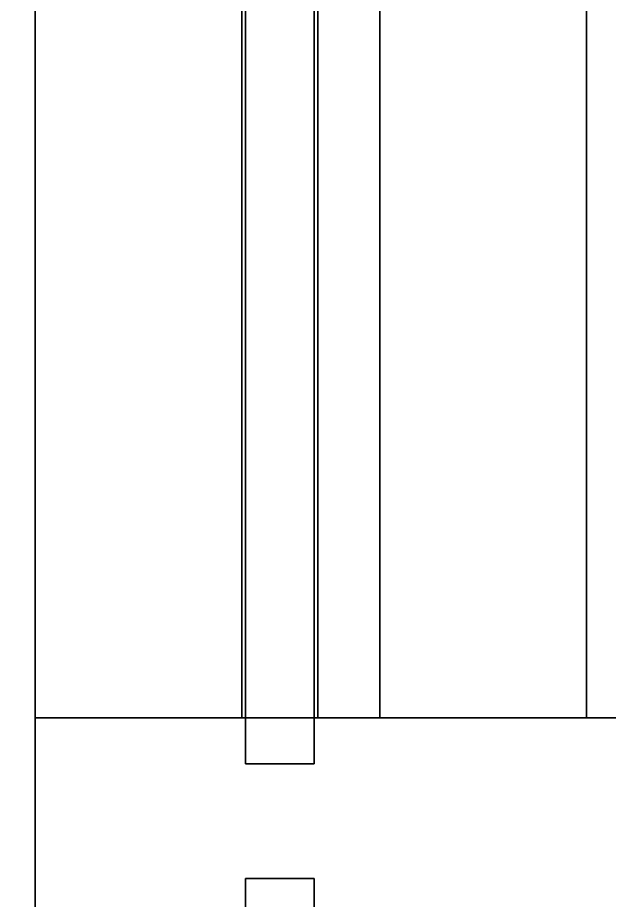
# Model space of a CAD drawing. Extents: x -100 to 4856, y -100 to 4830.
# Drawn here: x 18.5 to 70, y 2240.1 to 2317 of the extents above; entities that cross this region are included whole.
import ezdxf

# ---------------------------------------------------------------- set-up
doc = ezdxf.new("R2010")
doc.units = 0
for name, color, linetype in [('LAYER0', 7, 'CONTINUOUS'), ('LAYER144', 7, 'CONTINUOUS'), ('LAYER149', 7, 'CONTINUOUS'), ('LAYER157', 7, 'CONTINUOUS'), ('LAYER162', 7, 'CONTINUOUS'), ('LAYER164', 7, 'CONTINUOUS'), ('LAYER168', 7, 'CONTINUOUS'), ('LAYER173', 7, 'CONTINUOUS'), ('LAYER202', 7, 'CONTINUOUS'), ('LAYER230', 7, 'CONTINUOUS')]:
    doc.layers.add(name, color=color, linetype=linetype)

msp = doc.modelspace()

# ---------------------------------------------------------------- linework, layer by layer
at = {"layer": 'LAYER0', "invisible_edges": 1}
for points in [[(4856, 4830, -5), (-100, -100, -5), (-100, 4830, -5), (4856, 4830, -5)], [(-100, -100, -5), (4856, 4830, -5), (4856, -100, -5), (-100, -100, -5)], [(4856, -100), (-100, 4830), (-100, -100), (4856, -100)], [(-100, 4830), (4856, -100), (4856, 4830), (-100, 4830)]]:
    msp.add_3dface(points, dxfattribs=at)
at = {"layer": 'LAYER144', "invisible_edges": 1}
for points in [[(20, 2256, 2540), (570, 2256), (20, 2256), (20, 2256, 2540)], [(570, 2256), (20, 2256, 2540), (570, 2256, 2540), (570, 2256)], [(20, 2238), (570, 2256), (570, 2238), (20, 2238)], [(570, 2256), (20, 2238), (20, 2256), (570, 2256)], [(20, 2256, 2540), (570, 2238, 2540), (570, 2256, 2540), (20, 2256, 2540)], [(570, 2238, 2540), (20, 2256, 2540), (20, 2238, 2540), (570, 2238, 2540)], [(20, 2238), (20, 2256, 2540), (20, 2256), (20, 2238)], [(20, 2256, 2540), (20, 2238), (20, 2238, 2540), (20, 2256, 2540)]]:
    msp.add_3dface(points, dxfattribs=at)
at = {"layer": 'LAYER149', "invisible_edges": 1}
for points in [[(20, 3036, 80), (570, 2256, 80), (20, 2256, 80), (20, 3036, 80)], [(570, 2256, 80), (20, 3036, 80), (570, 3036, 80), (570, 2256, 80)], [(20, 2256, 98), (20, 3036, 80), (20, 2256, 80), (20, 2256, 98)], [(20, 3036, 80), (20, 2256, 98), (20, 3036, 98), (20, 3036, 80)], [(570, 3036, 98), (20, 2256, 98), (570, 2256, 98), (570, 3036, 98)], [(20, 2256, 98), (570, 3036, 98), (20, 3036, 98), (20, 2256, 98)], [(20, 2256, 98), (570, 2256, 80), (570, 2256, 98), (20, 2256, 98)], [(570, 2256, 80), (20, 2256, 98), (20, 2256, 80), (570, 2256, 80)]]:
    msp.add_3dface(points, dxfattribs=at)
at = {"layer": 'LAYER157', "invisible_edges": 1}
for points in [[(50, 3036, 80), (50, 2256), (50, 2256, 80), (50, 3036, 80)], [(50, 2256), (50, 3036, 80), (50, 3036), (50, 2256)], [(68, 3036), (50, 2256), (50, 3036), (68, 3036)], [(50, 2256), (68, 3036), (68, 2256), (50, 2256)], [(68, 2256, 80), (50, 3036, 80), (50, 2256, 80), (68, 2256, 80)], [(50, 3036, 80), (68, 2256, 80), (68, 3036, 80), (50, 3036, 80)], [(68, 3036), (68, 2256, 80), (68, 2256), (68, 3036)], [(68, 2256, 80), (68, 3036), (68, 3036, 80), (68, 2256, 80)], [(68, 2256, 80), (50, 2256), (68, 2256), (68, 2256, 80)], [(50, 2256), (68, 2256, 80), (50, 2256, 80), (50, 2256)]]:
    msp.add_3dface(points, dxfattribs=at)
at = {"layer": 'LAYER162', "invisible_edges": 1}
for points in [[(20, 2256, 2539), (570, 3036, 2539), (20, 3036, 2539), (20, 2256, 2539)], [(570, 3036, 2539), (20, 2256, 2539), (570, 2256, 2539), (570, 3036, 2539)], [(20, 3036, 2521), (20, 2256, 2539), (20, 3036, 2539), (20, 3036, 2521)], [(20, 2256, 2539), (20, 3036, 2521), (20, 2256, 2521), (20, 2256, 2539)], [(570, 2256, 2521), (20, 3036, 2521), (570, 3036, 2521), (570, 2256, 2521)], [(20, 3036, 2521), (570, 2256, 2521), (20, 2256, 2521), (20, 3036, 2521)], [(20, 2256, 2539), (570, 2256, 2521), (570, 2256, 2539), (20, 2256, 2539)], [(570, 2256, 2521), (20, 2256, 2539), (20, 2256, 2521), (570, 2256, 2521)]]:
    msp.add_3dface(points, dxfattribs=at)
at = {"layer": 'LAYER164', "invisible_edges": 1}
for points in [[(38.3, 3040, 94), (44.3, 2252, 94), (38.3, 2252, 94), (38.3, 3040, 94)], [(44.3, 2252, 94), (38.3, 3040, 94), (44.3, 3040, 94), (44.3, 2252, 94)], [(44.3, 3040, 2525), (38.3, 2252, 2525), (44.3, 2252, 2525), (44.3, 3040, 2525)], [(38.3, 2252, 2525), (44.3, 3040, 2525), (38.3, 3040, 2525), (38.3, 2252, 2525)], [(38.3, 2252, 2525), (38.3, 3040, 94), (38.3, 2252, 94), (38.3, 2252, 2525)], [(38.3, 3040, 94), (38.3, 2252, 2525), (38.3, 3040, 2525), (38.3, 3040, 94)], [(44.3, 3040, 2525), (44.3, 2252, 94), (44.3, 3040, 94), (44.3, 3040, 2525)], [(44.3, 2252, 94), (44.3, 3040, 2525), (44.3, 2252, 2525), (44.3, 2252, 94)], [(38.3, 2252, 2525), (44.3, 2252, 94), (44.3, 2252, 2525), (38.3, 2252, 2525)], [(44.3, 2252, 94), (38.3, 2252, 2525), (38.3, 2252, 94), (44.3, 2252, 94)]]:
    msp.add_3dface(points, dxfattribs=at)
at = {"layer": 'LAYER168', "invisible_edges": 1}
for points in [[(20, 3036, 1369.5), (20, 2256, 1249.5), (20, 2256, 1369.5), (20, 3036, 1369.5)], [(20, 2256, 1249.5), (20, 3036, 1369.5), (20, 3036, 1249.5), (20, 2256, 1249.5)], [(38, 3036, 1249.5), (20, 2256, 1249.5), (20, 3036, 1249.5), (38, 3036, 1249.5)], [(20, 2256, 1249.5), (38, 3036, 1249.5), (38, 2256, 1249.5), (20, 2256, 1249.5)], [(38, 2256, 1369.5), (20, 3036, 1369.5), (20, 2256, 1369.5), (38, 2256, 1369.5)], [(20, 3036, 1369.5), (38, 2256, 1369.5), (38, 3036, 1369.5), (20, 3036, 1369.5)], [(38, 3036, 1249.5), (38, 2256, 1369.5), (38, 2256, 1249.5), (38, 3036, 1249.5)], [(38, 2256, 1369.5), (38, 3036, 1249.5), (38, 3036, 1369.5), (38, 2256, 1369.5)], [(38, 2256, 1369.5), (20, 2256, 1249.5), (38, 2256, 1249.5), (38, 2256, 1369.5)], [(20, 2256, 1249.5), (38, 2256, 1369.5), (20, 2256, 1369.5), (20, 2256, 1249.5)]]:
    msp.add_3dface(points, dxfattribs=at)
at = {"layer": 'LAYER173', "invisible_edges": 1}
for points in [[(38.3, 2242, 94), (44.3, 1454, 94), (38.3, 1454, 94), (38.3, 2242, 94)], [(44.3, 1454, 94), (38.3, 2242, 94), (44.3, 2242, 94), (44.3, 1454, 94)], [(44.3, 2242, 2525), (38.3, 1454, 2525), (44.3, 1454, 2525), (44.3, 2242, 2525)], [(38.3, 1454, 2525), (44.3, 2242, 2525), (38.3, 2242, 2525), (38.3, 1454, 2525)], [(38.3, 2242, 94), (44.3, 2242, 2525), (44.3, 2242, 94), (38.3, 2242, 94)], [(44.3, 2242, 2525), (38.3, 2242, 94), (38.3, 2242, 2525), (44.3, 2242, 2525)], [(38.3, 1454, 2525), (38.3, 2242, 94), (38.3, 1454, 94), (38.3, 1454, 2525)], [(38.3, 2242, 94), (38.3, 1454, 2525), (38.3, 2242, 2525), (38.3, 2242, 94)], [(44.3, 2242, 2525), (44.3, 1454, 94), (44.3, 2242, 94), (44.3, 2242, 2525)], [(44.3, 1454, 94), (44.3, 2242, 2525), (44.3, 1454, 2525), (44.3, 1454, 94)]]:
    msp.add_3dface(points, dxfattribs=at)
at = {"layer": 'LAYER202', "invisible_edges": 1}
for points in [[(44.6, 2256, 1984), (510, 3036, 1984), (44.6, 3036, 1984), (44.6, 2256, 1984)], [(510, 3036, 1984), (44.6, 2256, 1984), (510, 2256, 1984), (510, 3036, 1984)], [(44.6, 3036, 1966), (44.6, 2256, 1984), (44.6, 3036, 1984), (44.6, 3036, 1966)], [(44.6, 2256, 1984), (44.6, 3036, 1966), (44.6, 2256, 1966), (44.6, 2256, 1984)], [(510, 2256, 1966), (44.6, 3036, 1966), (510, 3036, 1966), (510, 2256, 1966)], [(44.6, 3036, 1966), (510, 2256, 1966), (44.6, 2256, 1966), (44.6, 3036, 1966)], [(44.6, 2256, 1984), (510, 2256, 1966), (510, 2256, 1984), (44.6, 2256, 1984)], [(510, 2256, 1966), (44.6, 2256, 1984), (44.6, 2256, 1966), (510, 2256, 1966)]]:
    msp.add_3dface(points, dxfattribs=at)
at = {"layer": 'LAYER230', "invisible_edges": 1}
for points in [[(44.6, 2256, 866), (510, 3036, 866), (44.6, 3036, 866), (44.6, 2256, 866)], [(510, 3036, 866), (44.6, 2256, 866), (510, 2256, 866), (510, 3036, 866)], [(44.6, 3036, 848), (44.6, 2256, 866), (44.6, 3036, 866), (44.6, 3036, 848)], [(44.6, 2256, 866), (44.6, 3036, 848), (44.6, 2256, 848), (44.6, 2256, 866)], [(510, 2256, 848), (44.6, 3036, 848), (510, 3036, 848), (510, 2256, 848)], [(44.6, 3036, 848), (510, 2256, 848), (44.6, 2256, 848), (44.6, 3036, 848)], [(44.6, 2256, 866), (510, 2256, 848), (510, 2256, 866), (44.6, 2256, 866)], [(510, 2256, 848), (44.6, 2256, 866), (44.6, 2256, 848), (510, 2256, 848)]]:
    msp.add_3dface(points, dxfattribs=at)

doc.saveas('drawing.dxf')
